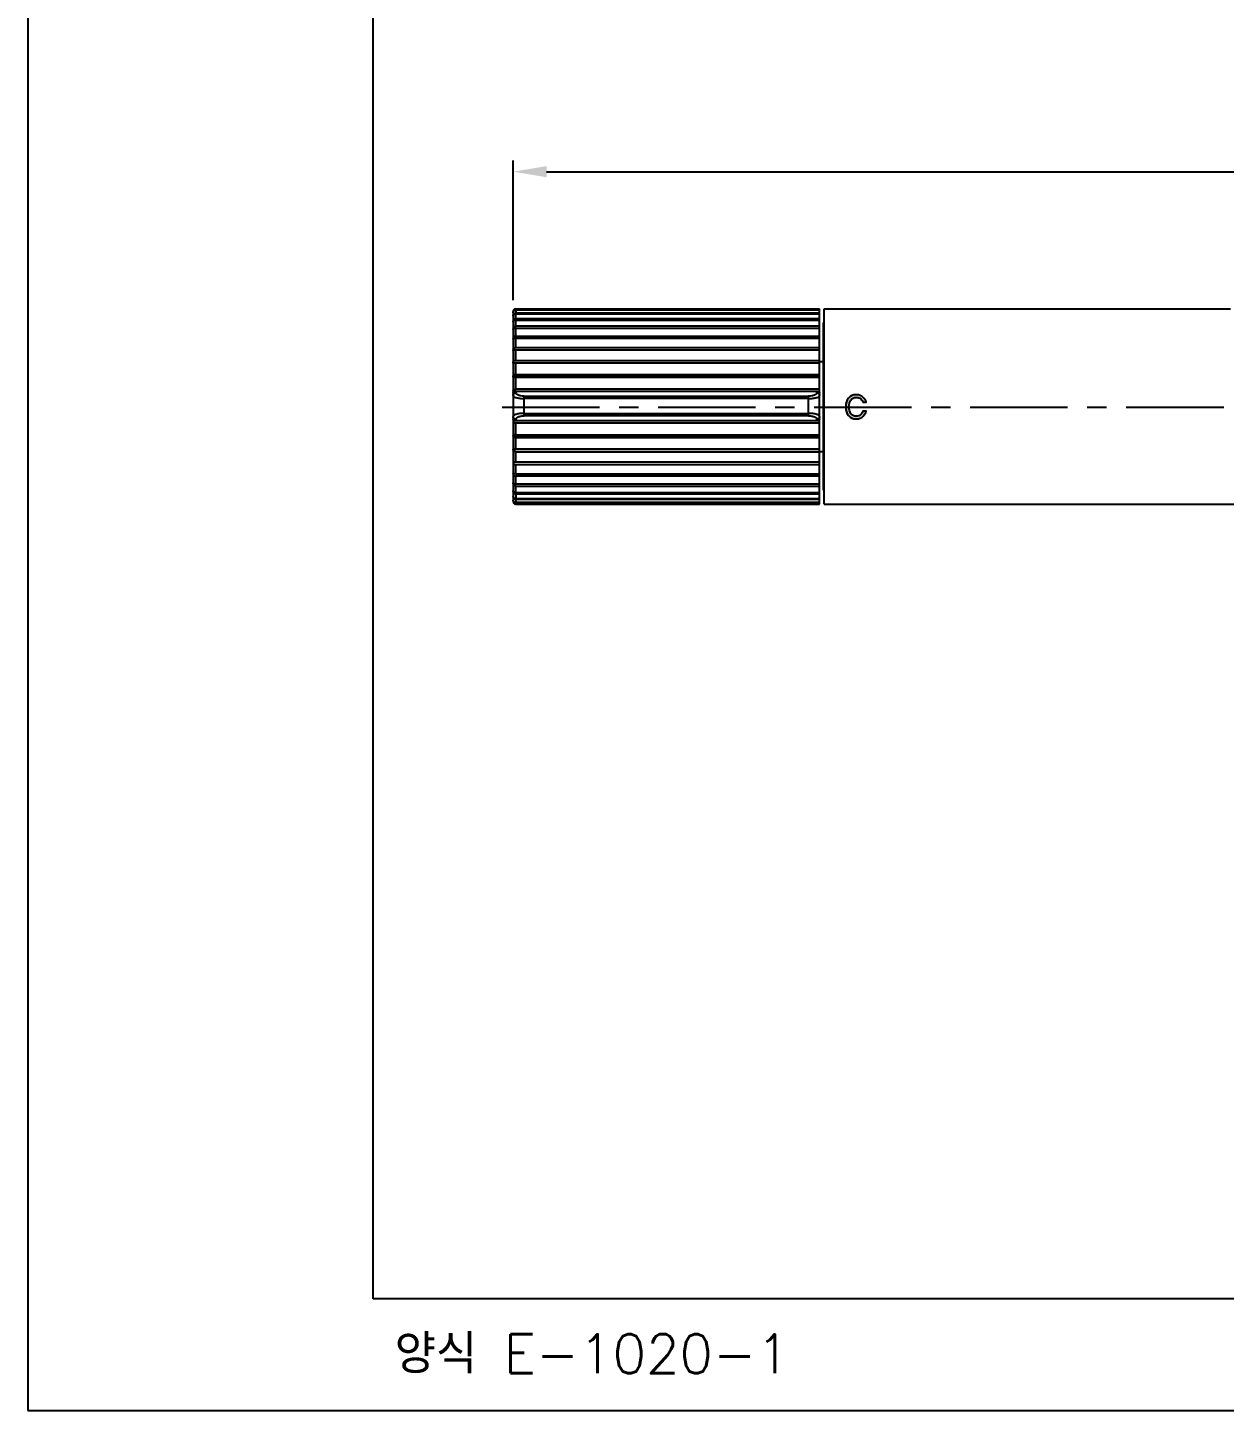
# Model space of a CAD drawing. Extents: x 19886 to 20306, y -169 to 128.
# Drawn here: x 19886.1 to 19993.5, y -168.7 to -44.7 of the extents above; entities that cross this region are included whole.
import ezdxf

# ---------------------------------------------------------------- set-up
doc = ezdxf.new("R2010")
doc.units = 0
doc.header["$LTSCALE"] = 7
doc.header["$MEASUREMENT"] = 0
doc.linetypes.add('CENTER', pattern=[2, 1.25, -0.25, 0.25, -0.25])
doc.layers.get('0').update_dxf_attribs({"color": 2, "linetype": 'CONTINUOUS'})
for name, color, linetype in [('CL', 1, 'CENTER'), ('DIM', 2, 'CONTINUOUS'), ('DWG', 7, 'CONTINUOUS'), ('TXT', 4, 'CONTINUOUS')]:
    doc.layers.add(name, color=color, linetype=linetype)
doc.styles.add('GHS', font='romans', dxfattribs={"bigfont": 'ghs'})

# ---------------------------------------------------------------- blocks, each defined once
blk = doc.blocks.new('BORDER')
for p, q in [((0, 1), (0, 0)), ((0, 0), (1, 0))]:
    blk.add_line(p, q)

msp = doc.modelspace()

# ---------------------------------------------------------------- hatches: boundary and pattern name
at = {"layer": 'DWG'}
h = msp.add_hatch(color=256, dxfattribs=at)
h.dxf.hatch_style = 2
edge = h.paths.add_edge_path()
edge.add_spline(control_points=[(19961.09, -78.26), (19961.05, -78.17), (19960.99, -78.07), (19960.9, -77.98), (19960.81, -77.9), (19960.68, -77.85), (19960.49, -77.85), (19960.29, -77.85), (19960.13, -77.93), (19960.01, -78.08), (19959.9, -78.23), (19959.84, -78.43), (19959.84, -78.68), (19959.84, -78.94), (19959.9, -79.15), (19960.01, -79.31), (19960.13, -79.46), (19960.29, -79.54), (19960.49, -79.54), (19960.67, -79.54), (19960.81, -79.49), (19960.9, -79.39), (19961, -79.29), (19961.06, -79.18), (19961.09, -79.07), (19961.09, -79.07), (19961.38, -79.07), (19961.38, -79.07), (19961.34, -79.22), (19961.25, -79.38), (19961.11, -79.54), (19960.97, -79.7), (19960.77, -79.78), (19960.49, -79.78), (19960.2, -79.78), (19959.97, -79.68), (19959.8, -79.48), (19959.63, -79.28), (19959.55, -79.01), (19959.55, -78.68), (19959.55, -78.36), (19959.63, -78.1), (19959.8, -77.9), (19959.97, -77.71), (19960.2, -77.61), (19960.49, -77.61), (19960.77, -77.61), (19960.98, -77.69), (19961.12, -77.84), (19961.26, -77.99), (19961.35, -78.13), (19961.38, -78.26), (19961.38, -78.26), (19961.09, -78.26), (19961.09, -78.26)], knot_values=[0, 0, 0, 0, 1, 1, 1, 2, 2, 2, 3, 3, 3, 4, 4, 4, 5, 5, 5, 6, 6, 6, 7, 7, 7, 8, 8, 8, 9, 9, 9, 10, 10, 10, 11, 11, 11, 12, 12, 12, 13, 13, 13, 14, 14, 14, 15, 15, 15, 16, 16, 16, 17, 17, 17, 18, 18, 18, 18], degree=3, periodic=0)

# ---------------------------------------------------------------- linework, layer by layer
at = {"layer": 'CL'}
msp.add_line((19928.71, -78.71), (20089.01, -78.71), dxfattribs=at)
at = {"layer": 'DIM', "ltscale": 0.6}
for p, q in [((19929.71, -69.12), (19929.71, -56.6)), ((19932.71, -57.6), (20085.01, -57.6))]:
    msp.add_line(p, q, dxfattribs=at)
msp.add_solid([(19932.71, -57.1), (19932.71, -58.1), (19929.71, -57.6)], dxfattribs=at)
at = {"layer": 'DWG'}
for p, q in [((19929.72, -70.09), (19929.71, -70.16)), ((19929.71, -70.16), (19929.71, -70.2)), ((19929.71, -70.26), (19929.71, -87.16)), ((19929.96, -69.91), (19957.21, -69.91)), ((19957.21, -87.41), (19957.21, -69.91)), ((19957.61, -87.41), (19957.61, -69.91)), ((19957.61, -69.91), (19989.11, -69.91)), ((19989.11, -69.91), (19992.97, -69.91)), ((19992.97, -69.91), (19994.07, -69.9)), ((19957.56, -71.16), (19957.61, -71.11)), ((19957.56, -86.16), (19957.56, -71.16)), ((19957.21, -74.63), (19957.56, -74.63)), ((19957.21, -82.69), (19957.56, -82.69)), ((19957.56, -86.16), (19957.61, -86.21)), ((19929.96, -87.41), (19957.19, -87.41)), ((19929.96, -87.41), (19957.21, -87.41)), ((19957.61, -87.41), (20001.36, -87.41))]:
    msp.add_line(p, q, dxfattribs=at)
at = {"layer": 'DWG', "color": 2}
for p, q in [((19929.96, -69.99), (19929.96, -69.91)), ((19957.21, -69.99), (19929.96, -69.99)), ((19929.96, -70.03), (19929.96, -70.28)), ((19957.21, -70.03), (19929.96, -70.03)), ((19957.21, -70.28), (19929.96, -70.28)), ((19929.96, -70.78), (19929.96, -70.37)), ((19957.21, -70.37), (19929.96, -70.37)), ((19929.96, -70.78), (19957.21, -70.78)), ((19929.96, -71.47), (19929.96, -70.91)), ((19929.96, -70.91), (19957.21, -70.91)), ((19957.21, -71.47), (19929.96, -71.47)), ((19929.96, -72.34), (19929.96, -71.64)), ((19929.96, -71.64), (19957.21, -71.64)), ((19929.96, -72.34), (19957.21, -72.34)), ((19929.96, -73.37), (19929.96, -72.54)), ((19929.96, -72.54), (19957.21, -72.54)), ((19929.96, -73.37), (19957.21, -73.37)), ((19929.96, -74.52), (19929.96, -73.6)), ((19957.21, -73.6), (19929.96, -73.6)), ((19957.21, -74.76), (19929.71, -74.76)), ((19929.96, -74.52), (19957.21, -74.52)), ((19929.96, -75.78), (19929.96, -74.78)), ((19957.21, -74.78), (19929.96, -74.78)), ((19957.21, -75.99), (19929.71, -75.99)), ((19929.96, -75.78), (19957.21, -75.78)), ((19929.96, -77.11), (19929.96, -76.05)), ((19957.21, -76.05), (19929.96, -76.05)), ((19957.21, -77.11), (19929.96, -77.11)), ((19929.96, -77.29), (19929.96, -77.44)), ((19929.96, -77.29), (19956.96, -77.29)), ((19930.71, -79.49), (19930.71, -77.73)), ((19930.71, -77.73), (19956.21, -77.73)), ((19956.21, -77.95), (19930.71, -77.95)), ((19956.21, -79.49), (19956.21, -77.73)), ((19956.96, -77.44), (19956.96, -77.29)), ((19930.71, -79.28), (19956.21, -79.28)), ((19929.96, -79.8), (19929.96, -79.95)), ((19956.96, -79.95), (19929.96, -79.95)), ((19929.96, -81.19), (19929.96, -80.13)), ((19929.96, -80.13), (19957.21, -80.13)), ((19956.21, -79.49), (19930.71, -79.49)), ((19956.96, -79.95), (19956.96, -79.8)), ((19929.71, -81.25), (19957.21, -81.25)), ((19929.96, -81.19), (19957.21, -81.19)), ((19929.96, -82.47), (19929.96, -81.46)), ((19957.21, -81.46), (19929.96, -81.46)), ((19929.71, -82.48), (19957.21, -82.48)), ((19929.96, -82.47), (19957.21, -82.47)), ((19929.96, -83.65), (19929.96, -82.72)), ((19929.96, -82.72), (19957.21, -82.72)), ((19957.21, -83.65), (19929.96, -83.65)), ((19929.96, -84.71), (19929.96, -83.88)), ((19957.21, -83.88), (19929.96, -83.88)), ((19929.96, -84.71), (19957.21, -84.71)), ((19929.96, -85.63), (19929.96, -84.92)), ((19957.21, -84.92), (19929.96, -84.92)), ((19957.21, -85.63), (19929.96, -85.63)), ((19929.96, -86.37), (19929.96, -85.8)), ((19929.96, -85.8), (19957.21, -85.8)), ((19929.96, -86.37), (19957.21, -86.37)), ((19929.96, -86.5), (19929.96, -86.92)), ((19929.96, -86.5), (19957.21, -86.5)), ((19929.96, -86.92), (19957.21, -86.92)), ((19929.96, -87.01), (19929.96, -87.27)), ((19957.21, -87.01), (19929.96, -87.01)), ((19957.21, -87.27), (19929.96, -87.27)), ((19929.96, -87.41), (19929.96, -87.32)), ((19957.21, -87.32), (19929.96, -87.32))]:
    msp.add_line(p, q, dxfattribs=at)
at = {"layer": 'DWG'}
msp.add_lwpolyline([(19989.11, -69.91), (19991.18, -69.91), (19992.97, -69.91)], dxfattribs=at)
at = {"layer": 'DWG', "color": 2}
for centre, radius, start, end in [((19929.96, -70.21), 0.224, 90.0023, 91.7701), ((19929.96, -87.09), 0.225, 268.1494, 269.9976)]:
    msp.add_arc(centre, radius, start, end, dxfattribs=at)
at = {"layer": 'DWG'}
for centre, radius, start, end in [((19929.96, -87.16), 0.25, 180.0908, 199.0816), ((19929.95, -87.16), 0.248, 196.0761, 217.2122), ((19929.95, -87.16), 0.246, 199.1498, 217.6024)]:
    msp.add_arc(centre, radius, start, end, dxfattribs=at)
at = {"layer": 'DWG', "color": 2}
for points, knots in [([(19929.71, -70.26), (19929.71, -70.2), (19929.73, -70.12), (19929.8, -70.04), (19929.86, -70.01), (19929.88, -70)], [0, 0, 0, 0, 0.488678, 0.741512, 1, 1, 1, 1]), ([(19929.71, -70.56), (19929.71, -70.51), (19929.74, -70.39), (19929.83, -70.31), (19929.89, -70.29)], [0, 0, 0, 0, 0.498596, 1, 1, 1, 1]), ([(19929.96, -70.37), (19929.92, -70.37), (19929.86, -70.38), (19929.77, -70.42), (19929.72, -70.49), (19929.71, -70.54), (19929.71, -70.56)], [0, 0, 0, 0, 0.296797, 0.563497, 0.793295, 1, 1, 1, 1]), ([(19929.96, -70.03), (19929.9, -70.03), (19929.8, -70.06), (19929.74, -70.14), (19929.72, -70.18)], [0, 0, 0, 0, 0.532524, 1, 1, 1, 1]), ([(19929.71, -71.07), (19929.71, -71.03), (19929.72, -70.96), (19929.77, -70.87), (19929.85, -70.8), (19929.92, -70.78), (19929.96, -70.78)], [0, 0, 0, 0, 0.250289, 0.500403, 0.750272, 1, 1, 1, 1]), ([(19929.96, -70.91), (19929.92, -70.91), (19929.86, -70.92), (19929.78, -70.95), (19929.72, -71), (19929.71, -71.05), (19929.71, -71.07)], [0, 0, 0, 0, 0.318425, 0.594493, 0.815796, 1, 1, 1, 1]), ([(19929.71, -71.76), (19929.71, -71.72), (19929.72, -71.65), (19929.77, -71.56), (19929.85, -71.49), (19929.92, -71.47), (19929.96, -71.47)], [0, 0, 0, 0, 0.249933, 0.499896, 0.750032, 1, 1, 1, 1]), ([(19929.96, -71.64), (19929.92, -71.64), (19929.86, -71.65), (19929.79, -71.67), (19929.74, -71.69), (19929.72, -71.72), (19929.71, -71.74), (19929.71, -71.76)], [0, 0, 0, 0, 0.344394, 0.63266, 0.748337, 0.845637, 1, 1, 1, 1]), ([(19929.71, -72.62), (19929.71, -72.59), (19929.72, -72.52), (19929.77, -72.43), (19929.85, -72.36), (19929.92, -72.34), (19929.96, -72.34)], [0, 0, 0, 0, 0.246907, 0.495283, 0.746396, 1, 1, 1, 1]), ([(19929.96, -72.54), (19929.92, -72.54), (19929.86, -72.55), (19929.79, -72.56), (19929.74, -72.58), (19929.72, -72.59), (19929.71, -72.61), (19929.71, -72.62)], [0, 0, 0, 0, 0.373175, 0.677271, 0.792528, 0.882473, 1, 1, 1, 1]), ([(19929.71, -73.63), (19929.71, -73.6), (19929.72, -73.53), (19929.77, -73.45), (19929.85, -73.38), (19929.92, -73.37), (19929.96, -73.37)], [0, 0, 0, 0, 0.240971, 0.486363, 0.739645, 1, 1, 1, 1]), ([(19929.96, -73.6), (19929.92, -73.6), (19929.86, -73.6), (19929.78, -73.61), (19929.73, -73.61), (19929.71, -73.62), (19929.71, -73.63), (19929.71, -73.63)], [0, 0, 0, 0, 0.398515, 0.717565, 0.918215, 0.972173, 1, 1, 1, 1]), ([(19929.71, -74.76), (19929.71, -74.73), (19929.72, -74.67), (19929.77, -74.59), (19929.85, -74.54), (19929.92, -74.52), (19929.96, -74.52)], [0, 0, 0, 0, 0.231683, 0.472579, 0.729427, 1, 1, 1, 1]), ([(19929.96, -74.78), (19929.92, -74.78), (19929.87, -74.78), (19929.81, -74.78), (19929.77, -74.77), (19929.75, -74.77), (19929.72, -74.77), (19929.71, -74.77), (19929.71, -74.77), (19929.71, -74.76)], [0, 0, 0, 0, 0.405203, 0.580708, 0.728672, 0.84551, 0.929536, 0.980546, 1, 1, 1, 1]), ([(19929.71, -75.99), (19929.71, -75.97), (19929.72, -75.91), (19929.77, -75.84), (19929.85, -75.79), (19929.92, -75.78), (19929.96, -75.78)], [0, 0, 0, 0, 0.218336, 0.453119, 0.715129, 1, 1, 1, 1]), ([(19929.96, -76.05), (19929.92, -76.05), (19929.86, -76.05), (19929.79, -76.04), (19929.75, -76.03), (19929.72, -76.02), (19929.71, -76), (19929.71, -75.99)], [0, 0, 0, 0, 0.384516, 0.695154, 0.810667, 0.898168, 1, 1, 1, 1]), ([(19929.71, -77.29), (19929.71, -77.27), (19929.72, -77.22), (19929.77, -77.16), (19929.86, -77.12), (19929.92, -77.11), (19929.96, -77.11)], [0, 0, 0, 0, 0.1999, 0.427001, 0.696497, 1, 1, 1, 1]), ([(19929.71, -77.47), (19929.71, -77.45), (19929.72, -77.4), (19929.77, -77.34), (19929.86, -77.3), (19929.92, -77.29), (19929.96, -77.29)], [0, 0, 0, 0, 0.200066, 0.427136, 0.696414, 1, 1, 1, 1]), ([(19929.71, -77.67), (19929.71, -77.64), (19929.72, -77.58), (19929.77, -77.5), (19929.86, -77.45), (19929.92, -77.44), (19929.96, -77.44)], [0, 0, 0, 0, 0.232592, 0.489081, 0.752474, 1, 1, 1, 1]), ([(19929.71, -77.67), (19929.71, -77.71), (19929.75, -77.76), (19929.81, -77.8), (19929.88, -77.83), (19929.99, -77.87), (19930.14, -77.9), (19930.31, -77.93), (19930.5, -77.95), (19930.64, -77.95), (19930.71, -77.95)], [0, 0, 0, 0, 0.111934, 0.154039, 0.202628, 0.319582, 0.462336, 0.627248, 0.80914, 1, 1, 1, 1]), ([(19930.71, -77.73), (19930.6, -77.73), (19930.46, -77.72), (19930.28, -77.68), (19930.17, -77.65), (19930.08, -77.6), (19930.01, -77.55), (19929.97, -77.5), (19929.96, -77.46), (19929.96, -77.44)], [0, 0, 0, 0, 0.351488, 0.508589, 0.646577, 0.762793, 0.857719, 0.934392, 1, 1, 1, 1]), ([(19956.96, -77.44), (19956.96, -77.46), (19956.94, -77.5), (19956.9, -77.55), (19956.84, -77.6), (19956.75, -77.65), (19956.63, -77.68), (19956.45, -77.72), (19956.31, -77.73), (19956.21, -77.73)], [0, 0, 0, 0, 0.065611, 0.142267, 0.237179, 0.353393, 0.491384, 0.648501, 1, 1, 1, 1]), ([(19956.21, -77.95), (19956.27, -77.95), (19956.41, -77.95), (19956.6, -77.93), (19956.78, -77.9), (19956.92, -77.87), (19957.04, -77.82), (19957.13, -77.78), (19957.19, -77.73), (19957.21, -77.69), (19957.21, -77.67)], [0, 0, 0, 0, 0.190256, 0.371615, 0.536036, 0.678355, 0.794946, 0.885238, 0.951113, 1, 1, 1, 1]), ([(19956.96, -77.29), (19956.99, -77.29), (19957.06, -77.3), (19957.14, -77.34), (19957.19, -77.4), (19957.21, -77.45), (19957.21, -77.47)], [0, 0, 0, 0, 0.303588, 0.572863, 0.799931, 1, 1, 1, 1]), ([(19956.96, -77.44), (19956.99, -77.44), (19957.05, -77.45), (19957.14, -77.5), (19957.19, -77.58), (19957.21, -77.64), (19957.21, -77.67)], [0, 0, 0, 0, 0.247526, 0.510919, 0.767408, 1, 1, 1, 1]), ([(19930.71, -79.28), (19930.64, -79.28), (19930.5, -79.28), (19930.31, -79.3), (19930.14, -79.33), (19929.99, -79.36), (19929.87, -79.41), (19929.78, -79.45), (19929.72, -79.5), (19929.71, -79.54), (19929.71, -79.56)], [0, 0, 0, 0, 0.189452, 0.370048, 0.53388, 0.675852, 0.792403, 0.883049, 0.949772, 1, 1, 1, 1]), ([(19957.21, -79.56), (19957.21, -79.54), (19957.19, -79.5), (19957.13, -79.45), (19957.04, -79.41), (19956.92, -79.36), (19956.78, -79.33), (19956.6, -79.3), (19956.41, -79.28), (19956.27, -79.28), (19956.21, -79.28)], [0, 0, 0, 0, 0.050228, 0.116951, 0.207597, 0.324148, 0.46612, 0.629952, 0.810548, 1, 1, 1, 1]), ([(19929.96, -79.8), (19929.92, -79.8), (19929.86, -79.78), (19929.77, -79.73), (19929.72, -79.65), (19929.71, -79.59), (19929.71, -79.56)], [0, 0, 0, 0, 0.247921, 0.511503, 0.767814, 1, 1, 1, 1]), ([(19929.96, -79.95), (19929.92, -79.95), (19929.86, -79.94), (19929.77, -79.9), (19929.72, -79.84), (19929.71, -79.79), (19929.71, -79.77)], [0, 0, 0, 0, 0.304848, 0.574649, 0.801213, 1, 1, 1, 1]), ([(19929.71, -79.95), (19929.71, -79.97), (19929.72, -80.02), (19929.77, -80.08), (19929.86, -80.12), (19929.92, -80.13), (19929.96, -80.13)], [0, 0, 0, 0, 0.198619, 0.425219, 0.695246, 1, 1, 1, 1]), ([(19929.96, -79.8), (19929.96, -79.7), (19930.11, -79.6), (19930.28, -79.55), (19930.41, -79.52), (19930.55, -79.5), (19930.65, -79.49), (19930.71, -79.49)], [0, 0, 0, 0, 0.344464, 0.484525, 0.643762, 0.817918, 1, 1, 1, 1]), ([(19956.21, -79.49), (19956.26, -79.49), (19956.36, -79.5), (19956.5, -79.52), (19956.63, -79.55), (19956.8, -79.6), (19956.96, -79.7), (19956.96, -79.8)], [0, 0, 0, 0, 0.182082, 0.356238, 0.515475, 0.655536, 1, 1, 1, 1]), ([(19957.21, -79.56), (19957.21, -79.59), (19957.19, -79.65), (19957.14, -79.73), (19957.05, -79.78), (19956.99, -79.8), (19956.96, -79.8)], [0, 0, 0, 0, 0.232186, 0.488497, 0.752079, 1, 1, 1, 1]), ([(19957.21, -79.77), (19957.21, -79.79), (19957.19, -79.84), (19957.14, -79.9), (19957.06, -79.94), (19956.99, -79.95), (19956.96, -79.95)], [0, 0, 0, 0, 0.198784, 0.42535, 0.695155, 1, 1, 1, 1]), ([(19929.96, -81.19), (19929.92, -81.19), (19929.86, -81.19), (19929.79, -81.2), (19929.75, -81.21), (19929.72, -81.22), (19929.71, -81.24), (19929.71, -81.25)], [0, 0, 0, 0, 0.382902, 0.692561, 0.807996, 0.895825, 1, 1, 1, 1]), ([(19929.96, -81.46), (19929.92, -81.46), (19929.85, -81.45), (19929.77, -81.4), (19929.72, -81.33), (19929.71, -81.27), (19929.71, -81.25)], [0, 0, 0, 0, 0.28514, 0.547805, 0.782716, 1, 1, 1, 1]), ([(19929.71, -82.48), (19929.71, -82.48), (19929.71, -82.48), (19929.72, -82.48), (19929.75, -82.47), (19929.77, -82.47), (19929.81, -82.47), (19929.87, -82.47), (19929.92, -82.47), (19929.96, -82.47)], [0, 0, 0, 0, 0.020436, 0.071745, 0.155906, 0.272643, 0.420359, 0.596811, 1, 1, 1, 1]), ([(19929.96, -82.72), (19929.92, -82.72), (19929.85, -82.71), (19929.77, -82.65), (19929.72, -82.57), (19929.71, -82.51), (19929.71, -82.48)], [0, 0, 0, 0, 0.271352, 0.528403, 0.768958, 1, 1, 1, 1]), ([(19929.96, -83.65), (19929.92, -83.65), (19929.86, -83.65), (19929.79, -83.64), (19929.75, -83.64), (19929.72, -83.63), (19929.71, -83.63), (19929.71, -83.62), (19929.71, -83.62)], [0, 0, 0, 0, 0.399674, 0.71946, 0.835658, 0.920226, 0.973613, 1, 1, 1, 1]), ([(19929.71, -83.62), (19929.71, -83.65), (19929.72, -83.72), (19929.77, -83.81), (19929.85, -83.87), (19929.92, -83.88), (19929.96, -83.88)], [0, 0, 0, 0, 0.240511, 0.485685, 0.739142, 1, 1, 1, 1]), ([(19929.96, -84.71), (19929.92, -84.71), (19929.86, -84.71), (19929.79, -84.7), (19929.74, -84.68), (19929.72, -84.67), (19929.71, -84.65), (19929.71, -84.64)], [0, 0, 0, 0, 0.374956, 0.680069, 0.795332, 0.884872, 1, 1, 1, 1]), ([(19929.71, -84.64), (19929.71, -84.67), (19929.72, -84.74), (19929.77, -84.83), (19929.85, -84.9), (19929.92, -84.92), (19929.96, -84.92)], [0, 0, 0, 0, 0.24663, 0.494877, 0.746095, 1, 1, 1, 1]), ([(19929.71, -85.51), (19929.71, -85.53), (19929.72, -85.55), (19929.74, -85.57), (19929.79, -85.6), (19929.86, -85.62), (19929.92, -85.63), (19929.96, -85.63)], [0, 0, 0, 0, 0.152373, 0.24923, 0.364855, 0.654014, 1, 1, 1, 1]), ([(19929.96, -85.8), (19929.92, -85.8), (19929.85, -85.78), (19929.77, -85.71), (19929.72, -85.62), (19929.71, -85.55), (19929.71, -85.51)], [0, 0, 0, 0, 0.250132, 0.500251, 0.750136, 1, 1, 1, 1]), ([(19929.96, -86.37), (19929.92, -86.37), (19929.86, -86.36), (19929.78, -86.33), (19929.72, -86.28), (19929.71, -86.23), (19929.71, -86.21)], [0, 0, 0, 0, 0.319879, 0.596621, 0.817371, 1, 1, 1, 1]), ([(19929.71, -86.21), (19929.71, -86.25), (19929.72, -86.32), (19929.77, -86.41), (19929.85, -86.48), (19929.92, -86.5), (19929.96, -86.5)], [0, 0, 0, 0, 0.250338, 0.500494, 0.750364, 1, 1, 1, 1]), ([(19929.96, -86.92), (19929.92, -86.92), (19929.86, -86.91), (19929.77, -86.87), (19929.72, -86.8), (19929.71, -86.75), (19929.71, -86.73)], [0, 0, 0, 0, 0.297814, 0.565006, 0.794427, 1, 1, 1, 1]), ([(19929.96, -87.01), (19929.92, -87.01), (19929.85, -86.99), (19929.77, -86.93), (19929.72, -86.83), (19929.71, -86.76), (19929.71, -86.73)], [0, 0, 0, 0, 0.251906, 0.502554, 0.751705, 1, 1, 1, 1]), ([(19929.71, -87.05), (19929.71, -87.1), (19929.73, -87.19), (19929.81, -87.27), (19929.86, -87.3), (19929.88, -87.3)], [0, 0, 0, 0, 0.489098, 0.741869, 1, 1, 1, 1]), ([(19929.96, -87.27), (19929.9, -87.27), (19929.8, -87.24), (19929.74, -87.16), (19929.72, -87.12)], [0, 0, 0, 0, 0.533554, 1, 1, 1, 1])]:
    msp.add_open_spline(points, degree=3, knots=knots, dxfattribs=at)
for points in [[(19929.72, -70.18), (19929.71, -70.21), (19929.71, -70.23), (19929.71, -70.26)], [(19929.88, -70), (19929.9, -69.99), (19929.93, -69.99), (19929.95, -69.99)], [(19929.89, -70.29), (19929.91, -70.28), (19929.93, -70.28), (19929.96, -70.28)], [(19929.72, -87.12), (19929.71, -87.1), (19929.71, -87.07), (19929.71, -87.05)], [(19929.88, -87.3), (19929.9, -87.31), (19929.93, -87.32), (19929.95, -87.32)]]:
    msp.add_open_spline(points, degree=3, dxfattribs=at)
at = {"layer": 'DWG'}
for points, knots in [([(19929.96, -69.91), (19929.9, -69.91), (19929.79, -69.95), (19929.73, -70.04), (19929.72, -70.09)], [0, 0, 0, 0, 0.51901, 1, 1, 1, 1]), ([(19961.09, -78.26), (19961.05, -78.17), (19960.99, -78.07), (19960.9, -77.98), (19960.81, -77.9), (19960.68, -77.85), (19960.49, -77.85), (19960.29, -77.85), (19960.13, -77.93), (19960.01, -78.08), (19959.9, -78.23), (19959.84, -78.43), (19959.84, -78.68), (19959.84, -78.94), (19959.9, -79.15), (19960.01, -79.31), (19960.13, -79.46), (19960.29, -79.54), (19960.49, -79.54), (19960.67, -79.54), (19960.81, -79.49), (19960.9, -79.39), (19961, -79.29), (19961.06, -79.18), (19961.09, -79.07), (19961.09, -79.07), (19961.38, -79.07), (19961.38, -79.07), (19961.34, -79.22), (19961.25, -79.38), (19961.11, -79.54), (19960.97, -79.7), (19960.77, -79.78), (19960.49, -79.78), (19960.2, -79.78), (19959.97, -79.68), (19959.8, -79.48), (19959.63, -79.28), (19959.55, -79.01), (19959.55, -78.68), (19959.55, -78.36), (19959.63, -78.1), (19959.8, -77.9), (19959.97, -77.71), (19960.2, -77.61), (19960.49, -77.61), (19960.77, -77.61), (19960.98, -77.69), (19961.12, -77.84), (19961.26, -77.99), (19961.35, -78.13), (19961.38, -78.26), (19961.38, -78.26), (19961.09, -78.26), (19961.09, -78.26)], [0, 0, 0, 0, 1, 1, 1, 2, 2, 2, 3, 3, 3, 4, 4, 4, 5, 5, 5, 6, 6, 6, 7, 7, 7, 8, 8, 8, 9, 9, 9, 10, 10, 10, 11, 11, 11, 12, 12, 12, 13, 13, 13, 14, 14, 14, 15, 15, 15, 16, 16, 16, 17, 17, 17, 18, 18, 18, 18]), ([(19929.96, -87.41), (19929.92, -87.41), (19929.84, -87.39), (19929.78, -87.34), (19929.76, -87.31)], [0, 0, 0, 0, 0.512792, 1, 1, 1, 1]), ([(19929.76, -87.31), (19929.78, -87.34), (19929.84, -87.39), (19929.92, -87.41), (19929.96, -87.41)], [0, 0, 0, 0, 0.486696, 1, 1, 1, 1])]:
    msp.add_open_spline(points, degree=3, knots=knots, dxfattribs=at)
at = {"layer": 'TXT'}
for p, q in [((19917.15, -158.7), (19917.15, 115.3)), ((20295.15, -158.7), (19917.15, -158.7))]:
    msp.add_line(p, q, dxfattribs=at)

# ---------------------------------------------------------------- block references
at = {"xscale": 420, "yscale": 297, "zscale": 420}
msp.add_blockref('BORDER', (19886.15, -168.7), dxfattribs=at)

# ---------------------------------------------------------------- texts
at = {"layer": 'DWG', "style": 'GHS'}
msp.add_text('양식 E-1020-1', height=3.5, dxfattribs=at).set_placement((19919.08, -165.38))

doc.saveas('drawing.dxf')
